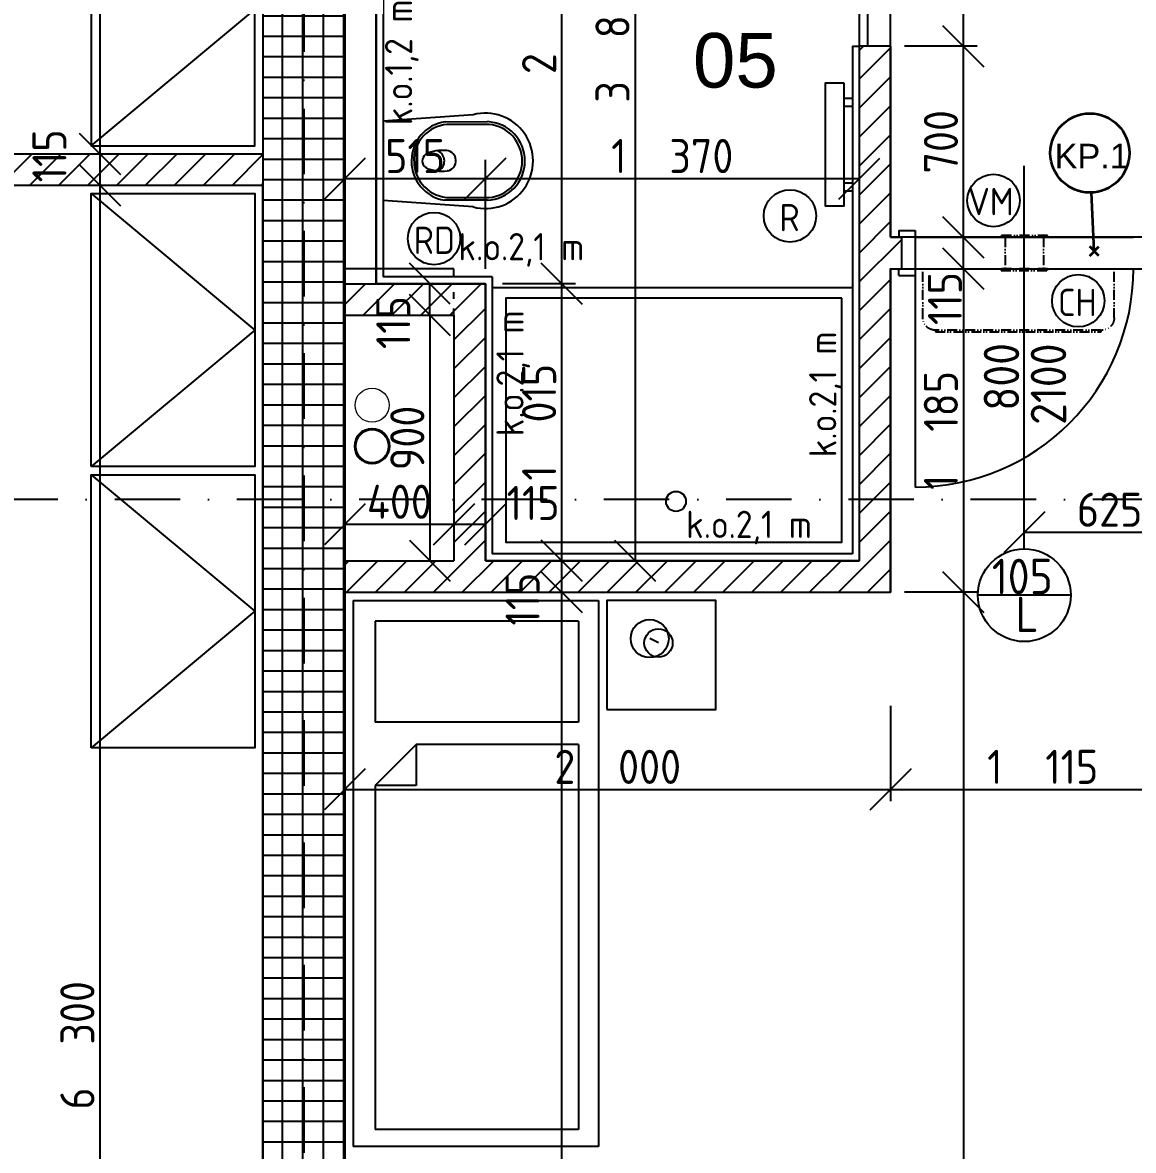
# Model space of a CAD drawing. Extents: x 4511820 to 5180432, y -1526536 to -944957.
# Drawn here: x 4999630 to 5003701, y -1077963 to -1073832 of the extents above; entities that cross this region are included whole.
import ezdxf

# ---------------------------------------------------------------- set-up
doc = ezdxf.new("R2010")
doc.units = 0
doc.header["$MEASUREMENT"] = 0
for name, pattern in [('ACAD_ISO03W100', [30, 12, -18]), ('ACAD_ISO12W100', [22, 12, -3, 0.5, -3, 0.5, -3]), ('BODKOCIARKOVANA_3', [5.6, 3, -1.3, 0, -1.3])]:
    doc.linetypes.add(name, pattern=pattern)
doc.layers.get('0').update_dxf_attribs({"linetype": 'CONTINUOUS'})
doc.layers.get('Defpoints').update_dxf_attribs({"color": 61, "linetype": 'CONTINUOUS'})
for name, color, linetype in [('DVERE', 45, 'CONTINUOUS'), ('KÓTY', 4, 'CONTINUOUS'), ('MÚRY', 1, 'CONTINUOUS'), ('OKNÁ', 143, 'CONTINUOUS'), ('osi', 253, 'CONTINUOUS'), ('Plochy', 41, 'CONTINUOUS'), ('POPIS', 7, 'CONTINUOUS'), ('TENKÁ', 7, 'CONTINUOUS'), ('tzb', 153, 'CONTINUOUS'), ('Z-Kúrenie', 101, 'CONTINUOUS'), ('ZARIADENIE', 47, 'CONTINUOUS'), ('ZARIADOVACIE', 144, 'CONTINUOUS'), ('ZZ-chladenie', 133, 'CONTINUOUS'), ('zz-vetr', 52, 'CONTINUOUS'), ('ŠRAFY', 82, 'CONTINUOUS')]:
    doc.layers.add(name, color=color, linetype=linetype)
for name, color, linetype, lineweight in [('preklady', 74, 'CONTINUOUS', 35), ('zz-kanal-daždová', 136, 'CONTINUOUS', 40), ('zz-kanal-splaskova', 37, 'CONTINUOUS', 18)]:
    doc.layers.add(name, color=color, linetype=linetype, lineweight=lineweight)
doc.styles.add('ARIAL', font='arial.ttf')
doc.styles.add('STYLE1', font='isocp.shx')
doc.dimstyles.new('STANDARD-50', dxfattribs={"dimtxt": 125, "dimasz": 150, "dimexe": 10, "dimexo": 200, "dimgap": 20, "dimtad": 1, "dimdsep": 46, "dimlunit": 6, "dimtxsty": 'STYLE1', "dimblk1": 'OBLIQUE', "dimblk2": 'OBLIQUE', "dimsah": 1, "dimcen": 2.5, "dimse1": 1, "dimse2": 1, "dimadec": 0, "dimazin": 0, "dimtfac": 1, "dimtmove": 1, "dimatfit": 3, "dimldrblk": 'OBLIQUE', "dimfxl": 1, "dimtolj": 1, "dimtzin": 0, "dimarcsym": 0})
pattern_1 = [(45, (515270.5, 400718.02), (-53.0330086, 53.0330086), [])]

# ---------------------------------------------------------------- blocks, each defined once
blk = doc.blocks.new('SKRINA')
at = {"layer": 'ZARIADENIE'}
for p, q in [((4449069, -1324645.2), (4448469, -1324145.2)), ((4448469, -1325145.2), (4449069, -1324645.2))]:
    blk.add_line(p, q, dxfattribs=at)
blk.add_lwpolyline([(4448469, -1324145.2), (4448469, -1325145.2), (4449069, -1325145.2), (4449069, -1324145.2)], close=True, dxfattribs=at)
blk = doc.blocks.new('JEDNOPOSTEL')
at = {"layer": 'ZARIADENIE', "ltscale": 0.25}
for p, q in [((4449069, -1322230.2), (4447069, -1322230.2)), ((4447069, -1323130.2), (4447069, -1322230.2)), ((4449069, -1322230.2), (4449069, -1323130.2)), ((4449069, -1323130.2), (4447069, -1323130.2)), ((4448913, -1323349.6), (4448929.1, -1323317.4))]:
    blk.add_line(p, q, dxfattribs=at)
at = {"layer": 'ZARIADENIE', "color": 76, "ltscale": 0.25}
for p, q in [((4448390.6, -1322311.3), (4447130.6, -1322311.3)), ((4447130.6, -1323056.9), (4447130.6, -1322311.3)), ((4448540.6, -1322461.3), (4448390.6, -1322311.3)), ((4448390.6, -1322461.3), (4448390.6, -1322311.3)), ((4448992.6, -1322311.3), (4448623.3, -1322311.3)), ((4448623.3, -1323056.9), (4448623.3, -1322311.3)), ((4448992.6, -1323056.9), (4448992.6, -1322311.3)), ((4448540.6, -1322461.3), (4448390.6, -1322461.3)), ((4448540.6, -1323056.9), (4448540.6, -1322461.3)), ((4448540.6, -1323056.9), (4447130.6, -1323056.9)), ((4448992.6, -1323056.9), (4448623.3, -1323056.9))]:
    blk.add_line(p, q, dxfattribs=at)
at = {"layer": 'ZARIADENIE'}
blk.add_lwpolyline([(4448669, -1323160.2), (4448669, -1323560.2), (4449069, -1323560.2), (4449069, -1323160.2)], close=True, dxfattribs=at)
at = {"layer": 'ZARIADENIE', "ltscale": 0.25}
for centre, radius in [((4448929.1, -1323317.4), 69.7), ((4448913, -1323349.6), 51.9)]:
    blk.add_circle(centre, radius, dxfattribs=at)
blk = doc.blocks.new('_OBLIQUE')
at = {"color": 0, "linetype": 'ByBlock'}
blk.add_line((-0.5, -0.5), (0.5, 0.5), dxfattribs=at)
blk = doc.blocks.new('*D20708')
at = {"layer": 'Defpoints', "color": 0}
for p in [(5003301, -1074733.2), (5003926, -1074733.2), (5003926, -1075698.5)]:
    blk.add_point(p, dxfattribs=at)
at = {"layer": 'KÓTY', "color": 0, "lineweight": -2}
blk.add_line((5003301, -1075698.5), (5003926, -1075698.5), dxfattribs=at)
at = {"layer": 'KÓTY', "color": 0, "linetype": 'ByBlock', "lineweight": -2, "xscale": 150, "yscale": 150, "zscale": 150, "rotation": 180}
blk.add_blockref('_OBLIQUE', (5003301, -1075698.5), dxfattribs=at)
at = {"layer": 'KÓTY', "color": 0, "linetype": 'ByBlock', "lineweight": -2, "xscale": 150, "yscale": 150, "zscale": 150}
blk.add_blockref('_OBLIQUE', (5003926, -1075698.5), dxfattribs=at)
at = {"layer": 'KÓTY', "color": 0, "insert": (5003613.5, -1075616), "char_height": 125, "attachment_point": 5, "style": 'STYLE1'}
blk.add_mtext('\\A1;625', dxfattribs=at)
blk = doc.blocks.new('*D20718')
at = {"layer": 'Defpoints', "color": 0}
for p in [(5002811, -1074733.2), (5002811, -1075918.2), (5003078, -1075918.2)]:
    blk.add_point(p, dxfattribs=at)
at = {"layer": 'KÓTY', "color": 0, "lineweight": -2}
blk.add_line((5003078, -1074733.2), (5003078, -1075918.2), dxfattribs=at)
at = {"layer": 'KÓTY', "color": 0, "linetype": 'ByBlock', "lineweight": -2, "xscale": 150, "yscale": 150, "zscale": 150}
for p, rotation in [((5003078, -1074733.2), 90), ((5003078, -1075918.2), 270)]:
    blk.add_blockref('_OBLIQUE', p, dxfattribs=dict(at, rotation=rotation))
at = {"layer": 'KÓTY', "color": 0, "insert": (5002995.5, -1075325.7), "char_height": 125, "attachment_point": 5, "rotation": 90, "style": 'STYLE1'}
blk.add_mtext('\\A1;1ﾠ185', dxfattribs=at)
blk = doc.blocks.new('*D20719')
at = {"layer": 'Defpoints', "color": 0}
for p in [(5003078, -1074618.2), (5003078, -1074618.2), (5003078, -1074733.2)]:
    blk.add_point(p, dxfattribs=at)
at = {"layer": 'KÓTY', "color": 0, "lineweight": -2}
blk.add_line((5003078, -1074733.2), (5003078, -1074618.2), dxfattribs=at)
at = {"layer": 'KÓTY', "color": 0, "linetype": 'ByBlock', "lineweight": -2, "xscale": 150, "yscale": 150, "zscale": 150}
for p, rotation in [((5003078, -1074618.2), 90), ((5003078, -1074733.2), 270)]:
    blk.add_blockref('_OBLIQUE', p, dxfattribs=dict(at, rotation=rotation))
at = {"layer": 'KÓTY', "color": 0, "insert": (5003010, -1074842.5), "char_height": 125, "attachment_point": 5, "rotation": 90, "style": 'STYLE1'}
blk.add_mtext('\\A1;115', dxfattribs=at)
blk = doc.blocks.new('*D20720')
at = {"layer": 'Defpoints', "color": 0}
for p in [(5002811, -1073918.2), (5003078, -1073918.2), (5003078, -1074618.2)]:
    blk.add_point(p, dxfattribs=at)
at = {"layer": 'KÓTY', "color": 0, "lineweight": -2}
blk.add_line((5003078, -1074618.2), (5003078, -1073918.2), dxfattribs=at)
at = {"layer": 'KÓTY', "color": 0, "linetype": 'ByBlock', "lineweight": -2, "xscale": 150, "yscale": 150, "zscale": 150}
for p, rotation in [((5003078, -1073918.2), 90), ((5003078, -1074618.2), 270)]:
    blk.add_blockref('_OBLIQUE', p, dxfattribs=dict(at, rotation=rotation))
at = {"layer": 'KÓTY', "color": 0, "insert": (5002995.5, -1074268.2), "char_height": 125, "attachment_point": 5, "rotation": 90, "style": 'STYLE1'}
blk.add_mtext('\\A1;700', dxfattribs=at)
blk = doc.blocks.new('*D20721')
at = {"layer": 'Defpoints', "color": 0}
for p in [(5002811, -1072868.2), (5003078, -1072868.2), (5002811, -1073918.2)]:
    blk.add_point(p, dxfattribs=at)
at = {"layer": 'KÓTY', "color": 0, "lineweight": -2}
blk.add_line((5003078, -1073918.2), (5003078, -1072868.2), dxfattribs=at)
at = {"layer": 'KÓTY', "color": 0, "linetype": 'ByBlock', "lineweight": -2, "xscale": 150, "yscale": 150, "zscale": 150}
for p, rotation in [((5003078, -1072868.2), 90), ((5003078, -1073918.2), 270)]:
    blk.add_blockref('_OBLIQUE', p, dxfattribs=dict(at, rotation=rotation))
at = {"layer": 'KÓTY', "color": 0, "insert": (5002985, -1073167), "char_height": 125, "attachment_point": 5, "rotation": 90, "style": 'STYLE1'}
blk.add_mtext('\\A1;1ﾠ050', dxfattribs=at)
blk = doc.blocks.new('*D20725')
at = {"layer": 'Defpoints', "color": 0}
for p in [(5000811, -1075918.2), (5000811, -1080728.2), (5003078, -1080728.2)]:
    blk.add_point(p, dxfattribs=at)
at = {"layer": 'KÓTY', "color": 0, "lineweight": -2}
blk.add_line((5003078, -1075918.2), (5003078, -1080728.2), dxfattribs=at)
at = {"layer": 'KÓTY', "color": 0, "linetype": 'ByBlock', "lineweight": -2, "xscale": 150, "yscale": 150, "zscale": 150}
for p, rotation in [((5003078, -1075918.2), 90), ((5003078, -1080728.2), 270)]:
    blk.add_blockref('_OBLIQUE', p, dxfattribs=dict(at, rotation=rotation))
at = {"layer": 'KÓTY', "color": 0, "insert": (5002995.5, -1078323.2), "char_height": 125, "attachment_point": 5, "rotation": 90, "style": 'STYLE1'}
blk.add_mtext('\\A1;4ﾠ810', dxfattribs=at)
blk = doc.blocks.new('*D20733')
at = {"layer": 'Defpoints', "color": 0}
for p in [(5001326, -1074788.2), (5001326, -1075803.2), (5001605.5, -1075803.2)]:
    blk.add_point(p, dxfattribs=at)
at = {"layer": 'KÓTY', "color": 0, "lineweight": -2}
blk.add_line((5001605.5, -1074788.2), (5001605.5, -1075803.2), dxfattribs=at)
at = {"layer": 'KÓTY', "color": 0, "linetype": 'ByBlock', "lineweight": -2, "xscale": 150, "yscale": 150, "zscale": 150}
for p, rotation in [((5001605.5, -1074788.2), 90), ((5001605.5, -1075803.2), 270)]:
    blk.add_blockref('_OBLIQUE', p, dxfattribs=dict(at, rotation=rotation))
at = {"layer": 'KÓTY', "color": 0, "insert": (5001523, -1075295.7), "char_height": 125, "attachment_point": 5, "rotation": 90, "style": 'STYLE1'}
blk.add_mtext('\\A1;1ﾠ015', dxfattribs=at)
blk = doc.blocks.new('*D20737')
at = {"layer": 'Defpoints', "color": 0}
for p in [(5002696, -1071988.2), (5001874.5, -1075803.2), (5002696, -1075803.2)]:
    blk.add_point(p, dxfattribs=at)
at = {"layer": 'KÓTY', "color": 0, "lineweight": -2}
blk.add_line((5001874.5, -1071988.2), (5001874.5, -1075803.2), dxfattribs=at)
at = {"layer": 'KÓTY', "color": 0, "linetype": 'ByBlock', "lineweight": -2, "xscale": 150, "yscale": 150, "zscale": 150}
for p, rotation in [((5001874.5, -1071988.2), 90), ((5001874.5, -1075803.2), 270)]:
    blk.add_blockref('_OBLIQUE', p, dxfattribs=dict(at, rotation=rotation))
at = {"layer": 'KÓTY', "color": 0, "insert": (5001792, -1073895.7), "char_height": 125, "attachment_point": 5, "rotation": 90, "style": 'STYLE1'}
blk.add_mtext('\\A1;3ﾠ815', dxfattribs=at)
blk = doc.blocks.new('*D20738')
at = {"layer": 'Defpoints', "color": 0}
for p in [(5001211, -1075669.5), (5000811, -1075925.2), (5001211, -1075925.2)]:
    blk.add_point(p, dxfattribs=at)
at = {"layer": 'KÓTY', "color": 0, "lineweight": -2}
blk.add_line((5000811, -1075669.5), (5001211, -1075669.5), dxfattribs=at)
at = {"layer": 'KÓTY', "color": 0, "linetype": 'ByBlock', "lineweight": -2, "xscale": 150, "yscale": 150, "zscale": 150, "rotation": 180}
blk.add_blockref('_OBLIQUE', (5000811, -1075669.5), dxfattribs=at)
at = {"layer": 'KÓTY', "color": 0, "linetype": 'ByBlock', "lineweight": -2, "xscale": 150, "yscale": 150, "zscale": 150}
blk.add_blockref('_OBLIQUE', (5001211, -1075669.5), dxfattribs=at)
at = {"layer": 'KÓTY', "color": 0, "insert": (5001011, -1075587), "char_height": 125, "attachment_point": 5, "style": 'STYLE1'}
blk.add_mtext('\\A1;400', dxfattribs=at)
blk = doc.blocks.new('*D20739')
at = {"layer": 'Defpoints', "color": 0}
for p in [(5001326, -1075669.5), (5001211, -1075925.2), (5001326, -1075925.2)]:
    blk.add_point(p, dxfattribs=at)
at = {"layer": 'KÓTY', "color": 0, "lineweight": -2}
blk.add_line((5001211, -1075669.5), (5001326, -1075669.5), dxfattribs=at)
at = {"layer": 'KÓTY', "color": 0, "linetype": 'ByBlock', "lineweight": -2, "xscale": 150, "yscale": 150, "zscale": 150, "rotation": 180}
blk.add_blockref('_OBLIQUE', (5001211, -1075669.5), dxfattribs=at)
at = {"layer": 'KÓTY', "color": 0, "linetype": 'ByBlock', "lineweight": -2, "xscale": 150, "yscale": 150, "zscale": 150}
blk.add_blockref('_OBLIQUE', (5001326, -1075669.5), dxfattribs=at)
at = {"layer": 'KÓTY', "color": 0, "insert": (5001501, -1075591.5), "char_height": 125, "attachment_point": 5, "style": 'STYLE1'}
blk.add_mtext('\\A1;115', dxfattribs=at)
blk = doc.blocks.new('*D20740')
at = {"layer": 'Defpoints', "color": 0}
for p in [(5001211, -1074903.2), (5001122.5, -1075803.2), (5001211, -1075803.2)]:
    blk.add_point(p, dxfattribs=at)
at = {"layer": 'KÓTY', "color": 0, "lineweight": -2}
blk.add_line((5001122.5, -1074903.2), (5001122.5, -1075803.2), dxfattribs=at)
at = {"layer": 'KÓTY', "color": 0, "linetype": 'ByBlock', "lineweight": -2, "xscale": 150, "yscale": 150, "zscale": 150}
for p, rotation in [((5001122.5, -1074903.2), 90), ((5001122.5, -1075803.2), 270)]:
    blk.add_blockref('_OBLIQUE', p, dxfattribs=dict(at, rotation=rotation))
at = {"layer": 'KÓTY', "color": 0, "insert": (5001040, -1075353.2), "char_height": 125, "attachment_point": 5, "rotation": 90, "style": 'STYLE1'}
blk.add_mtext('\\A1;900', dxfattribs=at)
blk = doc.blocks.new('*D20741')
at = {"layer": 'Defpoints', "color": 0}
for p in [(5001122.5, -1074788.2), (5001211, -1074788.2), (5001211, -1074903.2)]:
    blk.add_point(p, dxfattribs=at)
at = {"layer": 'KÓTY', "color": 0, "lineweight": -2}
blk.add_line((5001122.5, -1074903.2), (5001122.5, -1074788.2), dxfattribs=at)
at = {"layer": 'KÓTY', "color": 0, "linetype": 'ByBlock', "lineweight": -2, "xscale": 150, "yscale": 150, "zscale": 150}
for p, rotation in [((5001122.5, -1074788.2), 90), ((5001122.5, -1074903.2), 270)]:
    blk.add_blockref('_OBLIQUE', p, dxfattribs=dict(at, rotation=rotation))
at = {"layer": 'KÓTY', "color": 0, "insert": (5000988.5, -1074930.5), "char_height": 125, "attachment_point": 5, "rotation": 90, "style": 'STYLE1'}
blk.add_mtext('\\A1;115', dxfattribs=at)
blk = doc.blocks.new('*D20743')
at = {"layer": 'Defpoints', "color": 0}
for p in [(5000811, -1072788.2), (5000811, -1074788.2), (5001605.5, -1074788.2)]:
    blk.add_point(p, dxfattribs=at)
at = {"layer": 'KÓTY', "color": 0, "lineweight": -2}
blk.add_line((5001605.5, -1072788.2), (5001605.5, -1074788.2), dxfattribs=at)
at = {"layer": 'KÓTY', "color": 0, "linetype": 'ByBlock', "lineweight": -2, "xscale": 150, "yscale": 150, "zscale": 150}
for p, rotation in [((5001605.5, -1072788.2), 90), ((5001605.5, -1074788.2), 270)]:
    blk.add_blockref('_OBLIQUE', p, dxfattribs=dict(at, rotation=rotation))
at = {"layer": 'KÓTY', "color": 0, "insert": (5001523, -1073788.2), "char_height": 125, "attachment_point": 5, "rotation": 90, "style": 'STYLE1'}
blk.add_mtext('\\A1;2ﾠ000', dxfattribs=at)
blk = doc.blocks.new('*D20745')
at = {"layer": 'Defpoints', "color": 0}
for p in [(5001326, -1074403), (5000811, -1074788.2), (5001326, -1074788.2)]:
    blk.add_point(p, dxfattribs=at)
at = {"layer": 'KÓTY', "color": 0, "lineweight": -2}
blk.add_line((5000811, -1074403), (5001326, -1074403), dxfattribs=at)
at = {"layer": 'KÓTY', "color": 0, "linetype": 'ByBlock', "lineweight": -2, "xscale": 150, "yscale": 150, "zscale": 150, "rotation": 180}
blk.add_blockref('_OBLIQUE', (5000811, -1074403), dxfattribs=at)
at = {"layer": 'KÓTY', "color": 0, "linetype": 'ByBlock', "lineweight": -2, "xscale": 150, "yscale": 150, "zscale": 150}
blk.add_blockref('_OBLIQUE', (5001326, -1074403), dxfattribs=at)
at = {"layer": 'KÓTY', "color": 0, "insert": (5001068.5, -1074320.5), "char_height": 125, "attachment_point": 5, "style": 'STYLE1'}
blk.add_mtext('\\A1;515', dxfattribs=at)
blk = doc.blocks.new('*D20746')
at = {"layer": 'Defpoints', "color": 0}
for p in [(5002696, -1074403), (5001326, -1074788.2), (5002696, -1074788.2)]:
    blk.add_point(p, dxfattribs=at)
at = {"layer": 'KÓTY', "color": 0, "lineweight": -2}
blk.add_line((5001326, -1074403), (5002696, -1074403), dxfattribs=at)
at = {"layer": 'KÓTY', "color": 0, "linetype": 'ByBlock', "lineweight": -2, "xscale": 150, "yscale": 150, "zscale": 150, "rotation": 180}
blk.add_blockref('_OBLIQUE', (5001326, -1074403), dxfattribs=at)
at = {"layer": 'KÓTY', "color": 0, "linetype": 'ByBlock', "lineweight": -2, "xscale": 150, "yscale": 150, "zscale": 150}
blk.add_blockref('_OBLIQUE', (5002696, -1074403), dxfattribs=at)
at = {"layer": 'KÓTY', "color": 0, "insert": (5002011, -1074320.5), "char_height": 125, "attachment_point": 5, "style": 'STYLE1'}
blk.add_mtext('\\A1;1ﾠ370', dxfattribs=at)
blk = doc.blocks.new('*D20747')
at = {"layer": 'Defpoints', "color": 0}
for p in [(5001605.5, -1075803.2), (5001605.5, -1075918.2), (5001605.5, -1075918.2)]:
    blk.add_point(p, dxfattribs=at)
at = {"layer": 'KÓTY', "color": 0, "lineweight": -2}
blk.add_line((5001605.5, -1075803.2), (5001605.5, -1075918.2), dxfattribs=at)
at = {"layer": 'KÓTY', "color": 0, "linetype": 'ByBlock', "lineweight": -2, "xscale": 150, "yscale": 150, "zscale": 150}
for p, rotation in [((5001605.5, -1075803.2), 90), ((5001605.5, -1075918.2), 270)]:
    blk.add_blockref('_OBLIQUE', p, dxfattribs=dict(at, rotation=rotation))
at = {"layer": 'KÓTY', "color": 0, "insert": (5001462.5, -1075943.5), "char_height": 125, "attachment_point": 5, "rotation": 90, "style": 'STYLE1'}
blk.add_mtext('\\A1;115', dxfattribs=at)
blk = doc.blocks.new('*D20748')
at = {"layer": 'Defpoints', "color": 0}
for p in [(5000811, -1075918.2), (5000811, -1080728.2), (5001605.5, -1080728.2)]:
    blk.add_point(p, dxfattribs=at)
at = {"layer": 'KÓTY', "color": 0, "lineweight": -2}
blk.add_line((5001605.5, -1075918.2), (5001605.5, -1080728.2), dxfattribs=at)
at = {"layer": 'KÓTY', "color": 0, "linetype": 'ByBlock', "lineweight": -2, "xscale": 150, "yscale": 150, "zscale": 150}
for p, rotation in [((5001605.5, -1075918.2), 90), ((5001605.5, -1080728.2), 270)]:
    blk.add_blockref('_OBLIQUE', p, dxfattribs=dict(at, rotation=rotation))
at = {"layer": 'KÓTY', "color": 0, "insert": (5001523, -1078323.2), "char_height": 125, "attachment_point": 5, "rotation": 90, "style": 'STYLE1'}
blk.add_mtext('\\A1;4ﾠ810', dxfattribs=at)
blk = doc.blocks.new('*D20753')
at = {"layer": 'Defpoints', "color": 0}
for p in [(5000811, -1075918.2), (5002811, -1075918.2), (5002811, -1076640.5)]:
    blk.add_point(p, dxfattribs=at)
at = {"layer": 'KÓTY', "color": 0, "lineweight": -2}
blk.add_line((5000811, -1076640.5), (5002811, -1076640.5), dxfattribs=at)
at = {"layer": 'KÓTY', "color": 0, "linetype": 'ByBlock', "lineweight": -2, "xscale": 150, "yscale": 150, "zscale": 150, "rotation": 180}
blk.add_blockref('_OBLIQUE', (5000811, -1076640.5), dxfattribs=at)
at = {"layer": 'KÓTY', "color": 0, "linetype": 'ByBlock', "lineweight": -2, "xscale": 150, "yscale": 150, "zscale": 150}
blk.add_blockref('_OBLIQUE', (5002811, -1076640.5), dxfattribs=at)
at = {"layer": 'KÓTY', "color": 0, "insert": (5001811, -1076558), "char_height": 125, "attachment_point": 5, "style": 'STYLE1'}
blk.add_mtext('\\A1;2ﾠ000', dxfattribs=at)
blk = doc.blocks.new('*D20754')
at = {"layer": 'Defpoints', "color": 0}
for p in [(5002811, -1075918.2), (5003926, -1075918.2), (5003926, -1076640.5)]:
    blk.add_point(p, dxfattribs=at)
at = {"layer": 'KÓTY', "color": 0, "lineweight": -2}
blk.add_line((5002811, -1076640.5), (5003926, -1076640.5), dxfattribs=at)
at = {"layer": 'KÓTY', "color": 0, "linetype": 'ByBlock', "lineweight": -2, "xscale": 150, "yscale": 150, "zscale": 150, "rotation": 180}
blk.add_blockref('_OBLIQUE', (5002811, -1076640.5), dxfattribs=at)
at = {"layer": 'KÓTY', "color": 0, "linetype": 'ByBlock', "lineweight": -2, "xscale": 150, "yscale": 150, "zscale": 150}
blk.add_blockref('_OBLIQUE', (5003926, -1076640.5), dxfattribs=at)
at = {"layer": 'KÓTY', "color": 0, "insert": (5003368.5, -1076558), "char_height": 125, "attachment_point": 5, "style": 'STYLE1'}
blk.add_mtext('\\A1;1ﾠ115', dxfattribs=at)
blk = doc.blocks.new('*D20767')
at = {"layer": 'Defpoints', "color": 0}
for p in [(5000511, -1069118.2), (4999913.5, -1074313.2), (5000511, -1074313.2)]:
    blk.add_point(p, dxfattribs=at)
at = {"layer": 'KÓTY', "color": 0, "lineweight": -2}
blk.add_line((4999913.5, -1069118.2), (4999913.5, -1074313.2), dxfattribs=at)
at = {"layer": 'KÓTY', "color": 0, "linetype": 'ByBlock', "lineweight": -2, "xscale": 150, "yscale": 150, "zscale": 150}
for p, rotation in [((4999913.5, -1069118.2), 90), ((4999913.5, -1074313.2), 270)]:
    blk.add_blockref('_OBLIQUE', p, dxfattribs=dict(at, rotation=rotation))
at = {"layer": 'KÓTY', "color": 0, "insert": (4999831, -1071715.7), "char_height": 125, "attachment_point": 5, "rotation": 90, "style": 'STYLE1'}
blk.add_mtext('\\A1;5ﾠ195', dxfattribs=at)
blk = doc.blocks.new('*D20768')
at = {"layer": 'Defpoints', "color": 0}
for p in [(5000511, -1074313.2), (4999913.5, -1074428.2), (5000511, -1074428.2)]:
    blk.add_point(p, dxfattribs=at)
at = {"layer": 'KÓTY', "color": 0, "lineweight": -2}
blk.add_line((4999913.5, -1074313.2), (4999913.5, -1074428.2), dxfattribs=at)
at = {"layer": 'KÓTY', "color": 0, "linetype": 'ByBlock', "lineweight": -2, "xscale": 150, "yscale": 150, "zscale": 150}
for p, rotation in [((4999913.5, -1074313.2), 90), ((4999913.5, -1074428.2), 270)]:
    blk.add_blockref('_OBLIQUE', p, dxfattribs=dict(at, rotation=rotation))
at = {"layer": 'KÓTY', "color": 0, "insert": (4999728.5, -1074319.9), "char_height": 125, "attachment_point": 5, "rotation": 90, "style": 'STYLE1'}
blk.add_mtext('\\A1;115', dxfattribs=at)
blk = doc.blocks.new('*D20769')
at = {"layer": 'Defpoints', "color": 0}
for p in [(5000511, -1074428.2), (4999913.5, -1080728.2), (5000511, -1080728.2)]:
    blk.add_point(p, dxfattribs=at)
at = {"layer": 'KÓTY', "color": 0, "lineweight": -2}
blk.add_line((4999913.5, -1074428.2), (4999913.5, -1080728.2), dxfattribs=at)
at = {"layer": 'KÓTY', "color": 0, "linetype": 'ByBlock', "lineweight": -2, "xscale": 150, "yscale": 150, "zscale": 150}
for p, rotation in [((4999913.5, -1074428.2), 90), ((4999913.5, -1080728.2), 270)]:
    blk.add_blockref('_OBLIQUE', p, dxfattribs=dict(at, rotation=rotation))
at = {"layer": 'KÓTY', "color": 0, "insert": (4999831, -1077578.2), "char_height": 125, "attachment_point": 5, "rotation": 90, "style": 'STYLE1'}
blk.add_mtext('\\A1;6ﾠ300', dxfattribs=at)
blk = doc.blocks.new('chlad2')
at = {"layer": 'ZZ-chladenie', "linetype": 'ACAD_ISO12W100', "ltscale": 3}
for p, q in [((5102412.5, -1105747.3), (5102592.5, -1105747.3)), ((5102412.5, -1106448.4), (5102592.5, -1106448.4))]:
    blk.add_line(p, q, dxfattribs=at)
blk.add_lwpolyline([(5102367.5, -1106402), (5102360.8, -1106402), (5102360.8, -1105794.8), (5102367.5, -1105794.8)], close=True, dxfattribs=at)
for centre, start, end in [((5102412.5, -1105792.3), 90, 180), ((5102412.5, -1106403.4), 180, 270)]:
    blk.add_arc(centre, 45, start, end, dxfattribs=at)

msp = doc.modelspace()

# ---------------------------------------------------------------- hatches: boundary and pattern name
at = {"layer": 'ŠRAFY', "ltscale": 0.25}
h = msp.add_hatch(dxfattribs=at)
h.set_pattern_fill('ANSI37', color=256, scale=600, angle=45)
h.set_pattern_definition([(90, (-3429042.49, 739093.5), (-75, 1e-14), []), (180, (-3429042.49, 739093.5), (-1e-14, -75), [])])
h.paths.add_polyline_path([(5000511, -1074313.172), (5000511, -1074428.172), (5000511, -1080868.172), (5000811, -1080868.172), (5000811, -1075918.172), (5000811, -1075803.172), (5000811, -1074903.172), (5000811, -1074788.172), (5000811, -1071988.172), (5000811, -1071873.172), (5000811, -1069118.172), (5000511, -1069118.172)])
h.paths.add_polyline_path([(5000578.75, -1072860.191), (5000816.25, -1072860.191), (5000816.25, -1073110.191), (5000578.75, -1073110.191)], flags=9)
h.paths.add_polyline_path([(5000517.201, -1079922.98), (5000804.799, -1079922.98), (5000804.799, -1080172.98), (5000517.201, -1080172.98)], flags=24)
h.paths.add_polyline_path([(5000517.201, -1070255.48), (5000804.799, -1070255.48), (5000804.799, -1070505.48), (5000517.201, -1070505.48)], flags=24)
h = msp.add_hatch(dxfattribs=at)
h.set_pattern_fill('ANSI31', color=256, scale=600, style=0)
h.set_pattern_definition(pattern_1)
h.paths.add_polyline_path([(5002696, -1075803.172), (5001326, -1075803.172), (5001326, -1074788.172), (5000926, -1074788.172), (5000811, -1074788.172), (5000811, -1074903.172), (5001211, -1074903.172), (5001211, -1075803.172), (5000811, -1075803.172), (5000811, -1075918.172), (5001326, -1075918.172), (5002811, -1075918.172), (5002811, -1074733.172), (5002841, -1074733.172), (5002851, -1074733.172), (5002851, -1074618.172), (5002841, -1074618.172), (5002811, -1074618.172), (5002811, -1073918.172), (5002726, -1073918.172), (5002696, -1073918.172)])
h.paths.add_polyline_path([(5000863.5, -1075049.25), (5000863.5, -1074811.75), (5001113.5, -1074811.75), (5001113.5, -1075049.25)], flags=24)
h.paths.add_polyline_path([(5001337.5, -1076062.25), (5001337.5, -1075824.75), (5001587.5, -1075824.75), (5001587.5, -1076062.25)], flags=9)
h = msp.add_hatch(dxfattribs=at)
h.set_pattern_fill('ANSI31', color=256, scale=600, style=0)
h.set_pattern_definition(pattern_1)
h.paths.add_polyline_path([(5000511, -1074313.172), (4997401, -1074313.172), (4997401, -1074280.672), (4997401, -1074273.172), (4997401, -1074263.172), (4997286, -1074263.172), (4997286, -1074273.172), (4997286, -1074308.172), (4997286, -1074433.172), (4997286, -1074468.172), (4997286, -1074478.172), (4997401, -1074478.172), (4997401, -1074468.172), (4997401, -1074460.672), (4997401, -1074428.172), (5000511, -1074428.172)])
h.paths.add_polyline_path([(4999603.5, -1074438.672), (4999603.5, -1074201.172), (4999853.5, -1074201.172), (4999853.5, -1074438.672)], flags=9)

# ---------------------------------------------------------------- linework, layer by layer
at = {"layer": 'DVERE', "ltscale": 0.25}
for p, q in [((5003301, -1075759.172), (5003301, -1074356.516)), ((5002841, -1074593.172), (5002901, -1074593.172)), ((5002841, -1074593.172), (5002841, -1074618.172)), ((5002901, -1074593.172), (5002901, -1074758.172)), ((5002901, -1074618.172), (5003701, -1074618.172)), ((5002841, -1074758.172), (5002841, -1074733.172)), ((5002841, -1074758.172), (5002901, -1074758.172)), ((5002901, -1074733.172), (5003701, -1074733.172)), ((5002901, -1074733.172), (5002901, -1075533.172)), ((5003471, -1075929.172), (5003131, -1075929.172))]:
    msp.add_line(p, q, dxfattribs=at)
msp.add_circle((5003301, -1075929.172), 170, dxfattribs=at)
msp.add_arc((5002901, -1074733.172), 800, 270, 0, dxfattribs=at)
at = {"layer": 'KÓTY'}
for p, q in [((5003128.5, -1073918.172), (5002861.5, -1073918.172)), ((5001325.084, -1074334.054), (5001325.084, -1074734.054)), ((5001656, -1074788.172), (5001389, -1074788.172)), ((5003128.5, -1075918.172), (5002861.5, -1075918.172))]:
    msp.add_line(p, q, dxfattribs=at)
at = {"layer": 'KÓTY', "ltscale": 0.25}
msp.add_line((5002811, -1076334.097), (5002811, -1076684.097), dxfattribs=at)
at = {"layer": 'MÚRY'}
for p, q in [((5000511, -1069118.172), (5000511, -1074313.172)), ((5000811, -1071988.172), (5000811, -1074788.172)), ((5002696, -1073918.172), (5002696, -1075803.172)), ((5002811, -1073918.172), (5002696, -1073918.172)), ((5002811, -1073918.172), (5002811, -1074618.172)), ((5000511, -1074428.172), (5000511, -1080868.172)), ((5002811, -1074618.172), (5002851, -1074618.172)), ((5002811, -1074733.172), (5002851, -1074733.172)), ((5002811, -1074733.172), (5002811, -1075918.172)), ((5000811, -1074788.172), (5001326, -1074788.172)), ((5001326, -1074788.172), (5001326, -1075803.172)), ((5000811, -1074903.172), (5000811, -1075803.172)), ((5000811, -1074903.172), (5001211, -1074903.172)), ((5001211, -1074903.172), (5001211, -1075803.172)), ((5000811, -1075803.172), (5001211, -1075803.172)), ((5001326, -1075803.172), (5002696, -1075803.172)), ((5000811, -1075918.172), (5000811, -1080868.172)), ((5000811, -1075918.172), (5001326, -1075918.172)), ((5000811, -1075918.172), (5002811, -1075918.172))]:
    msp.add_line(p, q, dxfattribs=at)
at = {"layer": 'MÚRY', "ltscale": 0.25}
for p, q in [((5000511, -1074313.172), (4997401, -1074313.172)), ((5000511, -1074428.172), (4997401, -1074428.172)), ((5002851, -1074618.172), (5002851, -1074733.172))]:
    msp.add_line(p, q, dxfattribs=at)
at = {"layer": 'OKNÁ', "ltscale": 0.25}
msp.add_line((5002726, -1072868.172), (5002726, -1073918.172), dxfattribs=at)
at = {"layer": 'osi', "linetype": 'BODKOCIARKOVANA_3', "ltscale": 80}
for p, q in [((5000661, -1047260.98), (5000661, -1084778.172)), ((5041881, -1075578.172), (4978211, -1075578.172))]:
    msp.add_line(p, q, dxfattribs=at)
at = {"layer": 'Plochy'}
for points in [[(4997556, -1069118.172), (5000511, -1069118.172), (5000511, -1074313.172), (4997401, -1074313.172), (4997401, -1073233.172), (4997556, -1073233.172)], [(5001326, -1075803.172), (5001326, -1074788.172), (5000926, -1074788.172), (5000926, -1072788.172), (5000811, -1072788.172), (5000811, -1071988.172), (5002696, -1071988.172), (5002696, -1075803.172)], [(5002811, -1074618.172), (5002811, -1072868.172), (5014041, -1072868.172), (5014041, -1074618.172)], [(5000511, -1074428.172), (4997401, -1074428.172), (4997401, -1080728.172), (5000511, -1080728.172)], [(5000811, -1075918.172), (5002811, -1075918.172), (5002811, -1074733.172), (5003926, -1074733.172), (5003926, -1080728.172), (5000811, -1080728.172)]]:
    msp.add_lwpolyline(points, close=True, dxfattribs=at)
at = {"layer": 'preklady'}
for p, q in [((5003557.383, -1074668.883), (5003547.763, -1074454.371)), ((5003540.765, -1074685.499), (5003573.999, -1074652.265)), ((5003574, -1074685.5), (5003540.766, -1074652.266))]:
    msp.add_line(p, q, dxfattribs=at)
at = {"layer": 'preklady', "ltscale": 0.25}
msp.add_circle((5003541.267, -1074309.517), 145, dxfattribs=at)
at = {"layer": 'TENKÁ', "ltscale": 0.25}
for p, q in [((5000951, -1072763.172), (5000951, -1074763.172)), ((5002671, -1073918.172), (5002671, -1075778.172)), ((5002671, -1073918.172), (5002696, -1073918.172)), ((5001351, -1074763.172), (5000951, -1074763.172)), ((5001351, -1074763.172), (5001351, -1075778.172)), ((5002671, -1075778.172), (5001351, -1075778.172))]:
    msp.add_line(p, q, dxfattribs=at)
at = {"layer": 'TENKÁ'}
for p, q in [((5000926, -1072788.172), (5000926, -1074788.172)), ((5000511, -1074313.172), (5000511, -1074428.172)), ((5000811, -1074788.172), (5000811, -1074903.172)), ((5002671, -1074803.172), (5001351, -1074803.172)), ((5000811, -1075803.172), (5000811, -1075918.172))]:
    msp.add_line(p, q, dxfattribs=at)
at = {"layer": 'tzb'}
for p, q in [((5001211, -1074733.172), (5000811, -1074733.172)), ((5000811, -1074733.172), (5000811, -1074763.172)), ((5001211, -1074763.172), (5001211, -1074733.172))]:
    msp.add_line(p, q, dxfattribs=at)
at = {"layer": 'tzb', "linetype": 'ACAD_ISO03W100', "ltscale": 2}
for p, q in [((5000811, -1074788.172), (5000811, -1074903.172)), ((5001211, -1074903.172), (5001211, -1074788.172))]:
    msp.add_line(p, q, dxfattribs=at)
at = {"layer": 'tzb'}
msp.add_circle((5001137.948, -1074622.769), 96, dxfattribs=at)
at = {"layer": 'Z-Kúrenie', "linetype": 'Continuous'}
for p, q in [((5002641, -1074108.172), (5002671, -1074108.172)), ((5002641, -1074138.172), (5002671, -1074138.172)), ((5002641, -1074418.172), (5002671, -1074418.172)), ((5002641, -1074448.172), (5002671, -1074448.172))]:
    msp.add_line(p, q, dxfattribs=at)
msp.add_lwpolyline([(5002641, -1074053.172), (5002571, -1074053.172), (5002571, -1074503.172), (5002641, -1074503.172)], close=True, dxfattribs=at)
msp.add_circle((5002442.246, -1074539.773), 96, dxfattribs=at)
at = {"layer": 'ZARIADOVACIE'}
for p, q in [((5001280.998, -1074169.359), (5000951, -1074192.435)), ((5001178.134, -1074195.628), (5001333.29, -1074194.501)), ((5001339.464, -1074204.525), (5001184.803, -1074204.525)), ((5001196.642, -1074472.535), (5001339.464, -1074472.535)), ((5001280.999, -1074506.986), (5000951, -1074483.91)), ((5001333.29, -1074482.39), (5001175.881, -1074482.39))]:
    msp.add_line(p, q, dxfattribs=at)
at = {"layer": 'ZARIADOVACIE', "linetype": 'Continuous'}
for p, q in [((5001055.88, -1074336.474), (5001055.316, -1074339.291)), ((5001063.968, -1074338.172), (5001064.79, -1074339.068)), ((5001189.998, -1074374.737), (5001186.288, -1074374.898))]:
    msp.add_line(p, q, dxfattribs=at)
msp.add_lwpolyline([(5002632.5, -1074841.5), (5001401, -1074841.5), (5001401, -1075734.5), (5002632.5, -1075734.5)], close=True, dxfattribs=at)
at = {"layer": 'ZARIADOVACIE', "ltscale": 0.25}
msp.add_circle((5002024.636, -1075585.608), 36.624, dxfattribs=at)
at = {"layer": 'ZARIADOVACIE', "linetype": 'Continuous'}
for centre, radius, start, end in [((5001326.232, -1074338.172), 174.768, 255.000166, 105.000097), ((5001196.58, -1074335.121), 140.707, 97.532963, 180.550993), ((5001197.265, -1074337.242), 133.3, 95.364578, 180.399907), ((5001326.916, -1074338.446), 144.085, 272.535471, 87.464529), ((5001326.356, -1074338.53), 134.645, 275.586614, 84.413386), ((5001168.917, -1074433.946), 134.275, 83.23165, 117.408649), ((5001134.597, -1074338.74), 41.261, 296.767028, 66.409044), ((5001180.312, -1074338.172), 37.825, 284.836199, 83.274318), ((5001200.144, -1074339.609), 144.828, 179.874094, 260.355814), ((5001196.663, -1074340.652), 131.883, 179.311779, 269.990871), ((5001124.708, -1074338.668), 29.701, 126.344037, 234.266205), ((5001166.908, -1074238.059), 138.205, 244.477977, 278.060779)]:
    msp.add_arc(centre, radius, start, end, dxfattribs=at)
at = {"layer": 'ZZ-chladenie'}
msp.add_circle((5003498.733, -1074850.548), 96, dxfattribs=at)
at = {"layer": 'zz-kanal-daždová'}
msp.add_circle((5000911, -1075383.172), 62.5, dxfattribs=at)
at = {"layer": 'zz-kanal-splaskova'}
msp.add_circle((5000911, -1075233.172), 62.5, dxfattribs=at)
at = {"layer": 'zz-vetr', "linetype": 'ACAD_ISO12W100', "lineweight": -2, "ltscale": 3}
for p, q in [((5003231, -1074618.172), (5003231, -1074733.172)), ((5003371, -1074618.172), (5003371, -1074733.172))]:
    msp.add_line(p, q, dxfattribs=at)
for points in [[(5003386, -1074618.172), (5003386, -1074611.172), (5003216, -1074611.172), (5003216, -1074618.172)], [(5003386, -1074740.172), (5003386, -1074733.172), (5003216, -1074733.172), (5003216, -1074740.172)]]:
    msp.add_lwpolyline(points, close=True, dxfattribs=at)
at = {"layer": 'zz-vetr'}
msp.add_circle((5003188.24, -1074483.323), 96, dxfattribs=at)

# ---------------------------------------------------------------- block references
at = {"layer": 'ZARIADENIE', "color": 2}
msp.add_blockref('SKRINA', (551412, 250862.02), dxfattribs=at)
at = {"layer": 'ZARIADENIE', "color": 2, "xscale": -1, "rotation": 180}
for p in [(551412, -2399603.363), (551412, -2400633.363)]:
    msp.add_blockref('SKRINA', p, dxfattribs=at)
at = {"layer": 'ZARIADENIE', "color": 2, "rotation": 90.00000000000001}
msp.add_blockref('JEDNOPOSTEL', (3678610.809, -5525017.172), dxfattribs=at)
at = {"layer": 'ZZ-chladenie', "xscale": -1, "rotation": 269.9999999999999}
msp.add_blockref('chlad2', (6109377.43, -6177325.672), dxfattribs=at)

# ---------------------------------------------------------------- texts
at = {"layer": 'DVERE', "style": 'STYLE1'}
for s, p in [('105', (5003181.97, -1075925.672)), ('L', (5003268.97, -1076064.309))]:
    msp.add_text(s, height=130, dxfattribs=at).set_placement(p)
at = {"layer": 'POPIS', "lineweight": 40, "ltscale": 0.25, "style": 'ARIAL'}
msp.add_text('05', height=200, dxfattribs=at).set_placement((5002086.811, -1074069.751))
at = {"layer": 'preklady', "linetype": 'Continuous', "lineweight": 20, "style": 'ARIAL'}
msp.add_text('KP.1', height=90, dxfattribs=at).set_placement((5003412.003, -1074365.774))
at = {"layer": 'TENKÁ', "linetype": 'Continuous', "style": 'STYLE1'}
for s, height, p in [('k.o.1,2 m', 100, (5001058.253, -1074207.966)), ('k.o.2,1 m', 100, (5001466.467, -1075347.085)), ('k.o.2,1 m', 100, (5002612.323, -1075424.09)), ('800', 130, (5003282.417, -1075253.534)), ('2100', 130, (5003454.524, -1075305.308))]:
    msp.add_text(s, height=height, rotation=90, dxfattribs=at).set_placement(p)
for p in [(5001227.27, -1074702.549), (5002061.542, -1075719.719)]:
    msp.add_text('k.o.2,1 m', height=100, dxfattribs=at).set_placement(p)
at = {"layer": 'tzb', "style": 'STYLE1'}
msp.add_text('RD', height=100, dxfattribs=at).set_placement((5001063.32, -1074678.968))
at = {"layer": 'Z-Kúrenie', "linetype": 'Continuous', "style": 'STYLE1'}
msp.add_text('R', height=100, dxfattribs=at).set_placement((5002403.618, -1074595.972))
at = {"layer": 'ZZ-chladenie', "style": 'STYLE1'}
msp.add_text('CH', height=100, dxfattribs=at).set_placement((5003424.106, -1074906.747))
at = {"layer": 'zz-vetr', "style": 'STYLE1'}
msp.add_text('VM', height=100, dxfattribs=at).set_placement((5003093.933, -1074537.336))

# ---------------------------------------------------------------- dimensions: what is measured, and where the dimension line sits
at = {"layer": 'KÓTY'}
for base, p1, p2, picture, middle in [((4999913.5, -1074313.172), (5000511, -1069118.172), (5000511, -1074313.172), '*D20767', (4999830.957, -1071715.672)), ((5001874.5, -1075803.172), (5002696, -1071988.172), (5002696, -1075803.172), '*D20737', (5001791.957, -1073895.672)), ((5001605.5, -1074788.172), (5000811, -1072788.172), (5000811, -1074788.172), '*D20743', (5001522.957, -1073788.172)), ((5003078, -1073918.172), (5003078, -1074618.172), (5002811, -1073918.172), '*D20720', (5002995.5, -1074268.172)), ((4999913.5, -1074428.172), (5000511, -1074313.172), (5000511, -1074428.172), '*D20768', (4999728.5, -1074319.922)), ((4999913.5, -1080728.172), (5000511, -1074428.172), (5000511, -1080728.172), '*D20769', (4999830.957, -1077578.172)), ((5003078, -1075918.172), (5002811, -1074733.172), (5002811, -1075918.172), '*D20718', (5002995.457, -1075325.672)), ((5001605.5, -1075803.172), (5001326, -1074788.172), (5001326, -1075803.172), '*D20733', (5001522.957, -1075295.672)), ((5001122.5, -1075803.172), (5001211, -1074903.172), (5001211, -1075803.172), '*D20740', (5001040, -1075353.172)), ((5003078, -1080728.172), (5000811, -1075918.172), (5000811, -1080728.172), '*D20725', (5002995.457, -1078323.172)), ((5001605.5, -1080728.172), (5000811, -1075918.172), (5000811, -1080728.172), '*D20748', (5001522.957, -1078323.172))]:
    dim = msp.add_linear_dim(base=base, p1=p1, p2=p2, angle=90, dimstyle='STANDARD-50', dxfattribs=at)
    dim.commit()
    dim.dimension.update_dxf_attribs({"geometry": picture, "text_midpoint": middle})
for base, p1, p2, picture, middle in [((5003078, -1072868.172), (5002811, -1073918.172), (5002811, -1072868.172), '*D20721', (5003067.5, -1073167)), ((5003078, -1074618.172), (5003078, -1074733.172), (5003078, -1074618.172), '*D20719', (5003092.5, -1074842.5)), ((5001122.5, -1074788.172), (5001211, -1074903.172), (5001211, -1074788.172), '*D20741', (5001071, -1074930.5)), ((5001605.5, -1075918.172), (5001605.5, -1075803.172), (5001605.5, -1075918.172), '*D20747', (5001545, -1075943.5))]:
    dim = msp.add_linear_dim(base=base, p1=p1, p2=p2, angle=90, dimstyle='STANDARD-50', dxfattribs=at)
    dim.commit()
    dim.dimension.update_dxf_attribs({"geometry": picture, "text_midpoint": middle, "dimtype": 160})
for base, p1, p2, picture, middle in [((5001326, -1074403), (5000811, -1074788.172), (5001326, -1074788.172), '*D20745', (5001068.5, -1074320.5)), ((5002696, -1074403), (5001326, -1074788.172), (5002696, -1074788.172), '*D20746', (5002011, -1074320.457)), ((5003926, -1075698.5), (5003301, -1074733.172), (5003926, -1074733.172), '*D20708', (5003613.5, -1075616)), ((5001211, -1075669.5), (5000811, -1075925.172), (5001211, -1075925.172), '*D20738', (5001011, -1075587)), ((5002811, -1076640.5), (5000811, -1075918.172), (5002811, -1075918.172), '*D20753', (5001811, -1076557.957)), ((5003926, -1076640.5), (5002811, -1075918.172), (5003926, -1075918.172), '*D20754', (5003368.5, -1076557.957))]:
    dim = msp.add_linear_dim(base=base, p1=p1, p2=p2, dimstyle='STANDARD-50', dxfattribs=at)
    dim.commit()
    dim.dimension.update_dxf_attribs({"geometry": picture, "text_midpoint": middle})
dim = msp.add_linear_dim(base=(5001326, -1075669.5), p1=(5001211, -1075925.172), p2=(5001326, -1075925.172), dimstyle='STANDARD-50', dxfattribs=at)
dim.commit()
dim.dimension.update_dxf_attribs({"geometry": '*D20739', "text_midpoint": (5001501, -1075674), "dimtype": 160})

doc.saveas('drawing.dxf')
